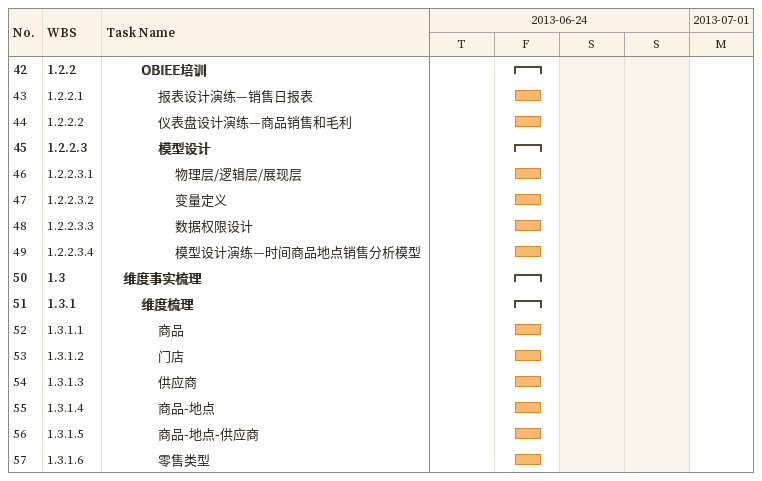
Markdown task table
| ID | WBS | Task | Start | Finish |
|---|---|---|---|---|
| 42 | 1.2.2 | **OBIEE培训** | 2013-06-28 | 2013-06-28 |
| 43 | 1.2.2.1 | 报表设计演练—销售日报表 | 2013-06-28 | 2013-06-28 |
| 44 | 1.2.2.2 | 仪表盘设计演练—商品销售和毛利 | 2013-06-28 | 2013-06-28 |
| 45 | 1.2.2.3 | **模型设计** | 2013-06-28 | 2013-06-28 |
| 46 | 1.2.2.3.1 | 物理层/逻辑层/展现层 | 2013-06-28 | 2013-06-28 |
| 47 | 1.2.2.3.2 | 变量定义 | 2013-06-28 | 2013-06-28 |
| 48 | 1.2.2.3.3 | 数据权限设计 | 2013-06-28 | 2013-06-28 |
| 49 | 1.2.2.3.4 | 模型设计演练—时间商品地点销售分析模型 | 2013-06-28 | 2013-06-28 |
| 50 | 1.3 | **维度事实梳理** | 2013-06-28 | 2013-06-28 |
| 51 | 1.3.1 | **维度梳理** | 2013-06-28 | 2013-06-28 |
| 52 | 1.3.1.1 | 商品 | 2013-06-28 | 2013-06-28 |
| 53 | 1.3.1.2 | 门店 | 2013-06-28 | 2013-06-28 |
| 54 | 1.3.1.3 | 供应商 | 2013-06-28 | 2013-06-28 |
| 55 | 1.3.1.4 | 商品-地点 | 2013-06-28 | 2013-06-28 |
| 56 | 1.3.1.5 | 商品-地点-供应商 | 2013-06-28 | 2013-06-28 |
| 57 | 1.3.1.6 | 零售类型 | 2013-06-28 | 2013-06-28 |
